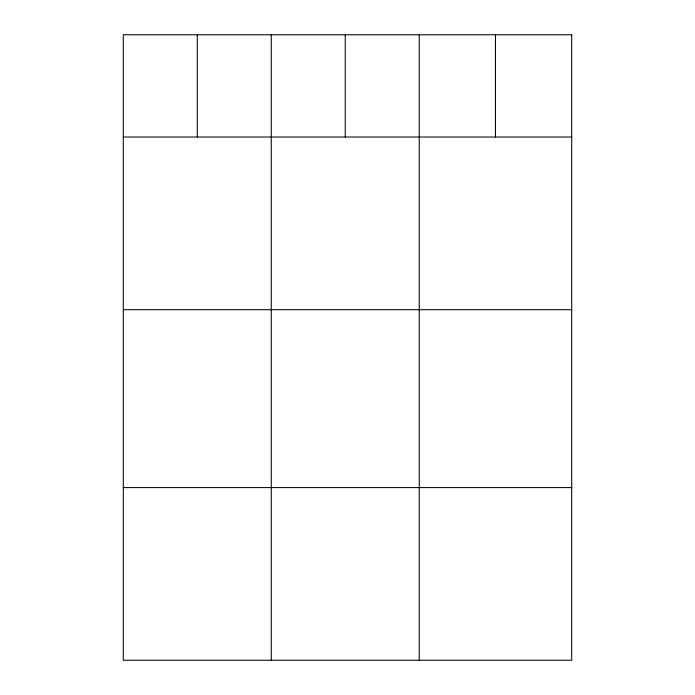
<?xml version="1.0" encoding="UTF-8"?>
<svg xmlns="http://www.w3.org/2000/svg" width="695" height="695" viewBox="0 0 695 695"><rect width="100%" height="100%" fill="white"/><g stroke="black" fill="none" stroke-linecap="round" stroke-linejoin="round"><path stroke-width="1.04" d="M123.293 137.028L571.707 137.028M123.293 309.692L571.707 309.692M123.293 487.586L571.707 487.586M495.474 34.75L495.474 137.028M419.25 34.75L419.25 660.25M345.259 34.75L345.259 137.028M271.267 34.75L271.267 660.25M197.284 34.75L197.284 137.028M571.707 34.75L123.293 34.75L123.293 660.25L571.707 660.25L571.707 34.75"/></g></svg>
